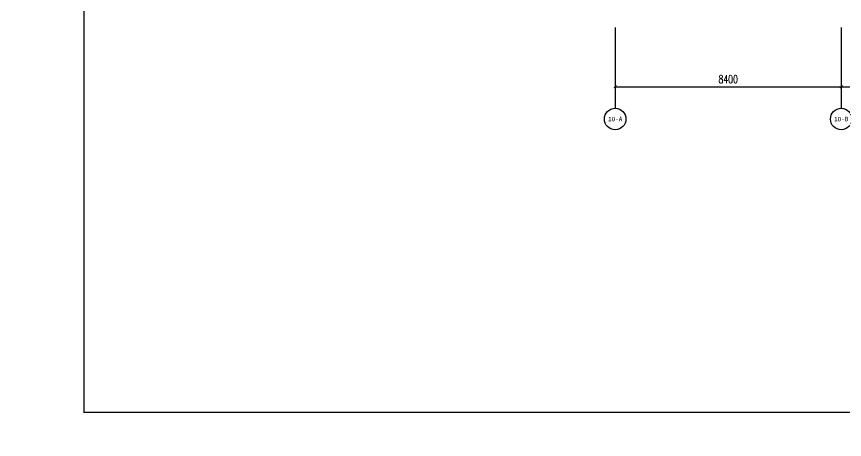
# Model space of a CAD drawing. Extents: x 1106790 to 1313746, y -134124 to 12249.
# Drawn here: x 1145541 to 1176303, y -134124 to -118431 of the extents above; entities that cross this region are included whole.
import ezdxf
from ezdxf.enums import TextEntityAlignment as Align

# ---------------------------------------------------------------- set-up
doc = ezdxf.new("R2010")
doc.units = 0
doc.header["$LTSCALE"] = 1000
doc.header["$MEASUREMENT"] = 0
doc.layers.add('01-标注_轴线坐标', color=132, linetype='Continuous')
doc.layers.add('02-TEXT_轴号', color=7, linetype='Continuous')
doc.styles.add('_TCH_AXIS', font='STXIHEI.TTF')
doc.styles.add('_TCH_DIM_T3', font='SIMPLEX', dxfattribs={"width": 0.705882, "bigfont": 'GBCBIG'})
doc.dimstyles.new('_TCH_ARCH&&100', dxfattribs={"dimtxt": 297.5, "dimasz": 100, "dimexe": 250, "dimexo": 300, "dimgap": 126.25, "dimtad": 1, "dimdec": 0, "dimzin": 0, "dimdsep": 46, "dimtxsty": '_TCH_DIM_T3', "dimblk": 'ARCHTICK', "dimcen": 0.09, "dimclrt": 7, "dimazin": 2, "dimtfac": 1, "dimtdec": 0, "dimtix": 1, "dimtmove": 2, "dimatfit": 3, "dimfxl": 0, "dimtolj": 1, "dimtzin": 0, "dimarcsym": 0})

# ---------------------------------------------------------------- blocks, each defined once
blk = doc.blocks.new('图框-A1')
for points, const_width in [([(0, 0), (841, 0), (841, 594), (0, 594)], 0.05), ([(766, 584), (25, 584), (25, 10), (766, 10)], 0.5)]:
    blk.add_lwpolyline(points, close=True, dxfattribs=dict(const_width=const_width))
blk = doc.blocks.new('_ArchTick')
at = {"color": 0, "linetype": 'ByBlock', "const_width": 0.4}
blk.add_lwpolyline([(-0.5, -0.5), (0.5, 0.5)], dxfattribs=at)
blk = doc.blocks.new('*D117')
at = {"layer": '01-标注_轴线坐标', "color": 0, "lineweight": -2, "transparency": 16777216}
for p, q in [((1167784, -118833), (1167784, -121283)), ((1176184, -118833), (1176184, -121283)), ((1167784, -121033), (1176184, -121033))]:
    blk.add_line(p, q, dxfattribs=at)
at = {"layer": 'Defpoints', "color": 0, "transparency": 16777216}
for p in [(1167784, -118533), (1176184, -118533), (1176184, -121033)]:
    blk.add_point(p, dxfattribs=at)
at = {"layer": '01-标注_轴线坐标', "color": 0, "lineweight": -2, "transparency": 16777216, "xscale": 100, "yscale": 100, "zscale": 100, "rotation": 180}
blk.add_blockref('_ArchTick', (1167784, -121033), dxfattribs=at)
at = {"layer": '01-标注_轴线坐标', "color": 0, "lineweight": -2, "transparency": 16777216, "xscale": 100, "yscale": 100, "zscale": 100}
blk.add_blockref('_ArchTick', (1176184, -121033), dxfattribs=at)
at = {"layer": '01-标注_轴线坐标', "color": 7, "transparency": 16777216, "insert": (1171984, -120758), "char_height": 297.5, "attachment_point": 5, "style": '_TCH_DIM_T3'}
blk.add_mtext('\\A1;8400', dxfattribs=at)
blk = doc.blocks.new('*D118')
at = {"layer": '01-标注_轴线坐标', "color": 0, "lineweight": -2, "transparency": 16777216}
for p, q in [((1176184, -118833), (1176184, -121283)), ((1184584, -118833), (1184584, -121283)), ((1176184, -121033), (1184584, -121033))]:
    blk.add_line(p, q, dxfattribs=at)
at = {"layer": 'Defpoints', "color": 0, "transparency": 16777216}
for p in [(1176184, -118533), (1184584, -118533), (1184584, -121033)]:
    blk.add_point(p, dxfattribs=at)
at = {"layer": '01-标注_轴线坐标', "color": 0, "lineweight": -2, "transparency": 16777216, "xscale": 100, "yscale": 100, "zscale": 100, "rotation": 180}
blk.add_blockref('_ArchTick', (1176184, -121033), dxfattribs=at)
at = {"layer": '01-标注_轴线坐标', "color": 0, "lineweight": -2, "transparency": 16777216, "xscale": 100, "yscale": 100, "zscale": 100}
blk.add_blockref('_ArchTick', (1184584, -121033), dxfattribs=at)
at = {"layer": '01-标注_轴线坐标', "color": 7, "transparency": 16777216, "insert": (1180384, -120758), "char_height": 297.5, "attachment_point": 5, "style": '_TCH_DIM_T3'}
blk.add_mtext('\\A1;8400', dxfattribs=at)

msp = doc.modelspace()

# ---------------------------------------------------------------- linework, layer by layer
at = {"layer": '01-标注_轴线坐标'}
for p, q in [((1167784.5, -118833.4), (1167784.5, -121833.4)), ((1176184.5, -118833.4), (1176184.5, -121833.4))]:
    msp.add_line(p, q, dxfattribs=at)
for centre in [(1167784.5, -122233.4), (1176184.5, -122233.4)]:
    msp.add_circle(centre, 400, dxfattribs=at)

# ---------------------------------------------------------------- block references
at = {"xscale": 100, "yscale": 100, "zscale": 100}
msp.add_blockref('图框-A1', (1145543.5, -134121.9), dxfattribs=at)

# ---------------------------------------------------------------- texts
at = {"layer": '02-TEXT_轴号', "style": '_TCH_AXIS', "width": 0.904762}
for s, p, p2 in [('10-A', (1167517.5, -122317.7), (1168051.5, -122317.7)), ('10-B', (1175917.5, -122317.7), (1176451.5, -122317.7))]:
    msp.add_text(s, height=168.63, dxfattribs=at).set_placement(p, p2, align=Align.FIT)

# ---------------------------------------------------------------- dimensions: what is measured, and where the dimension line sits
at = {"layer": '01-标注_轴线坐标'}
for p1, p2, picture, middle in [((1167784.5, -118533.4), (1176184.5, -118533.4), '*D117', (1171984.5, -120758.4)), ((1176184.5, -118533.4), (1184584.5, -118533.4), '*D118', (1180384.5, -120758.4))]:
    dim = msp.add_aligned_dim(p1=p1, p2=p2, distance=-2500, dimstyle='_TCH_ARCH&&100', dxfattribs=at)
    dim.commit()
    dim.dimension.update_dxf_attribs({"geometry": picture, "text_midpoint": middle})

doc.saveas('drawing.dxf')
